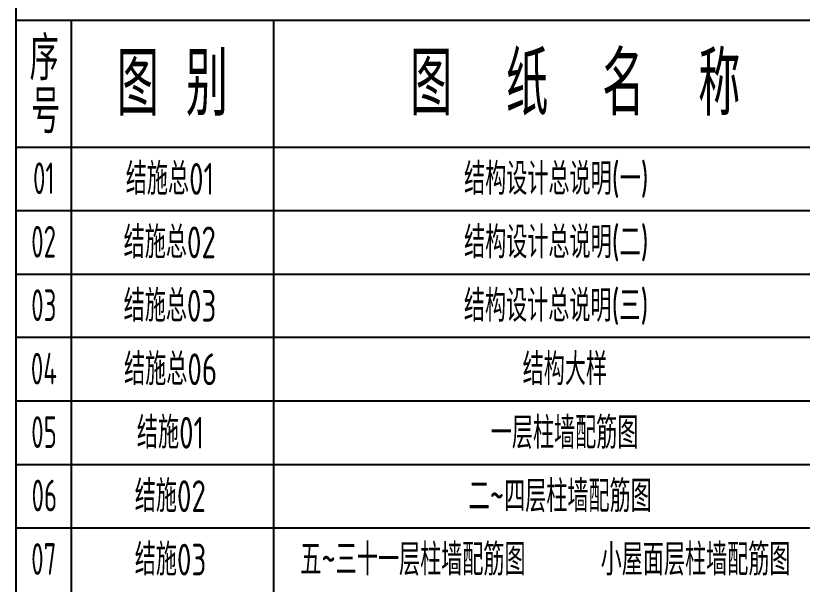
# Model space of a CAD drawing. Extents: x -144902 to 588294, y -160863 to 65494.
# Drawn here: x -65972 to -56051, y 32367 to 39535 of the extents above; entities that cross this region are included whole.
import ezdxf

# ---------------------------------------------------------------- set-up
doc = ezdxf.new("R2010")
doc.units = 0
doc.header["$LTSCALE"] = 100
for name, color, linetype in [('15', 7, 'CONTINUOUS'), ('TAB', 7, 'CONTINUOUS'), ('TEXT', 7, 'CONTINUOUS'), ('文字', 7, 'CONTINUOUS')]:
    doc.layers.add(name, color=color, linetype=linetype)
doc.styles.get("Standard").update_dxf_attribs({"font": 'tssdeng.shx', "width": 0.7, "bigfont": 'tssdchn.shx'})

msp = doc.modelspace()

# ---------------------------------------------------------------- linework, layer by layer
at = {"layer": 'TAB'}
for p, q in [((-65972.228, 39478.102), (-48902.786, 39478.102)), ((-65272.228, 39478.102), (-65272.228, 21078.102)), ((-62714.537, 21078.102), (-62714.537, 39478.102)), ((-65968.327, 37878.102), (-48898.885, 37878.102)), ((-65968.327, 37078.102), (-48898.885, 37078.102)), ((-65968.327, 36278.102), (-48898.885, 36278.102)), ((-48898.885, 35478.102), (-65968.327, 35478.102)), ((-65968.327, 34678.102), (-48898.885, 34678.102)), ((-65968.327, 33878.102), (-48894.985, 33878.102)), ((-65964.426, 33078.102), (-48898.885, 33078.102))]:
    msp.add_line(p, q, dxfattribs=at)
msp.add_lwpolyline([(-65968.327, 21078.102), (-65968.327, 44959.623), (-48898.885, 44959.623), (-48898.885, 21078.102), (-65972.228, 21078.102)], dxfattribs=at)

# ---------------------------------------------------------------- texts
at = {"layer": '15'}
for s, width, p in [('结施总01', 0.7, (-64583.867, 37278.102)), ('01', 0.6, (-65754.123, 37285.795)), ('结施总02', 0.7, (-64610.79, 36478.102)), ('02', 0.6, (-65777.2, 36485.795)), ('结施总03', 0.7, (-64610.79, 35678.102)), ('03', 0.6, (-65777.2, 35685.795)), ('结施总06', 0.7, (-64605.405, 34878.102)), ('04', 0.6, (-65781.816, 34885.795)), ('05', 0.6, (-65777.2, 34085.795)), ('结施01', 0.7, (-64443.867, 34078.102)), ('06', 0.6, (-65772.585, 33285.795)), ('结施02', 0.7, (-64470.79, 33278.102)), ('07', 0.6, (-65777.2, 32485.795)), ('结施03', 0.7, (-64470.79, 32478.102))]:
    msp.add_text(s, height=400, rotation=0, dxfattribs=dict(at, width=width)).set_placement(p)
at = {"layer": 'TEXT', "width": 0.7}
for s, p in [('结构设计总说明(一)', (-60316.759, 37278.102)), ('结构设计总说明(二)', (-60316.759, 36478.102)), ('结构设计总说明(三)', (-60318.709, 35678.102)), ('结构大样', (-59577.583, 34878.102)), ('一层柱墙配筋图', (-59979.945, 34076.528)), ('二~四层柱墙配筋图', (-60259.945, 33276.528)), ('五~三十一层柱墙配筋图', (-62383.608, 32478.102)), ('小屋面层柱墙配筋图', (-58593.657, 32478.102))]:
    msp.add_text(s, height=400, dxfattribs=at).set_placement(p)
at = {"layer": '文字', "color": 51, "width": 0.7}
for s, height, p in [('序', 550, (-65796.496, 38722.998)), ('图 别', 800, (-64698.894, 38274.953)), ('图  纸  名  称', 800, (-60998.782, 38278.102)), ('号', 550, (-65777.35, 38053.335))]:
    msp.add_text(s, height=height, dxfattribs=at).set_placement(p)

doc.saveas('drawing.dxf')
